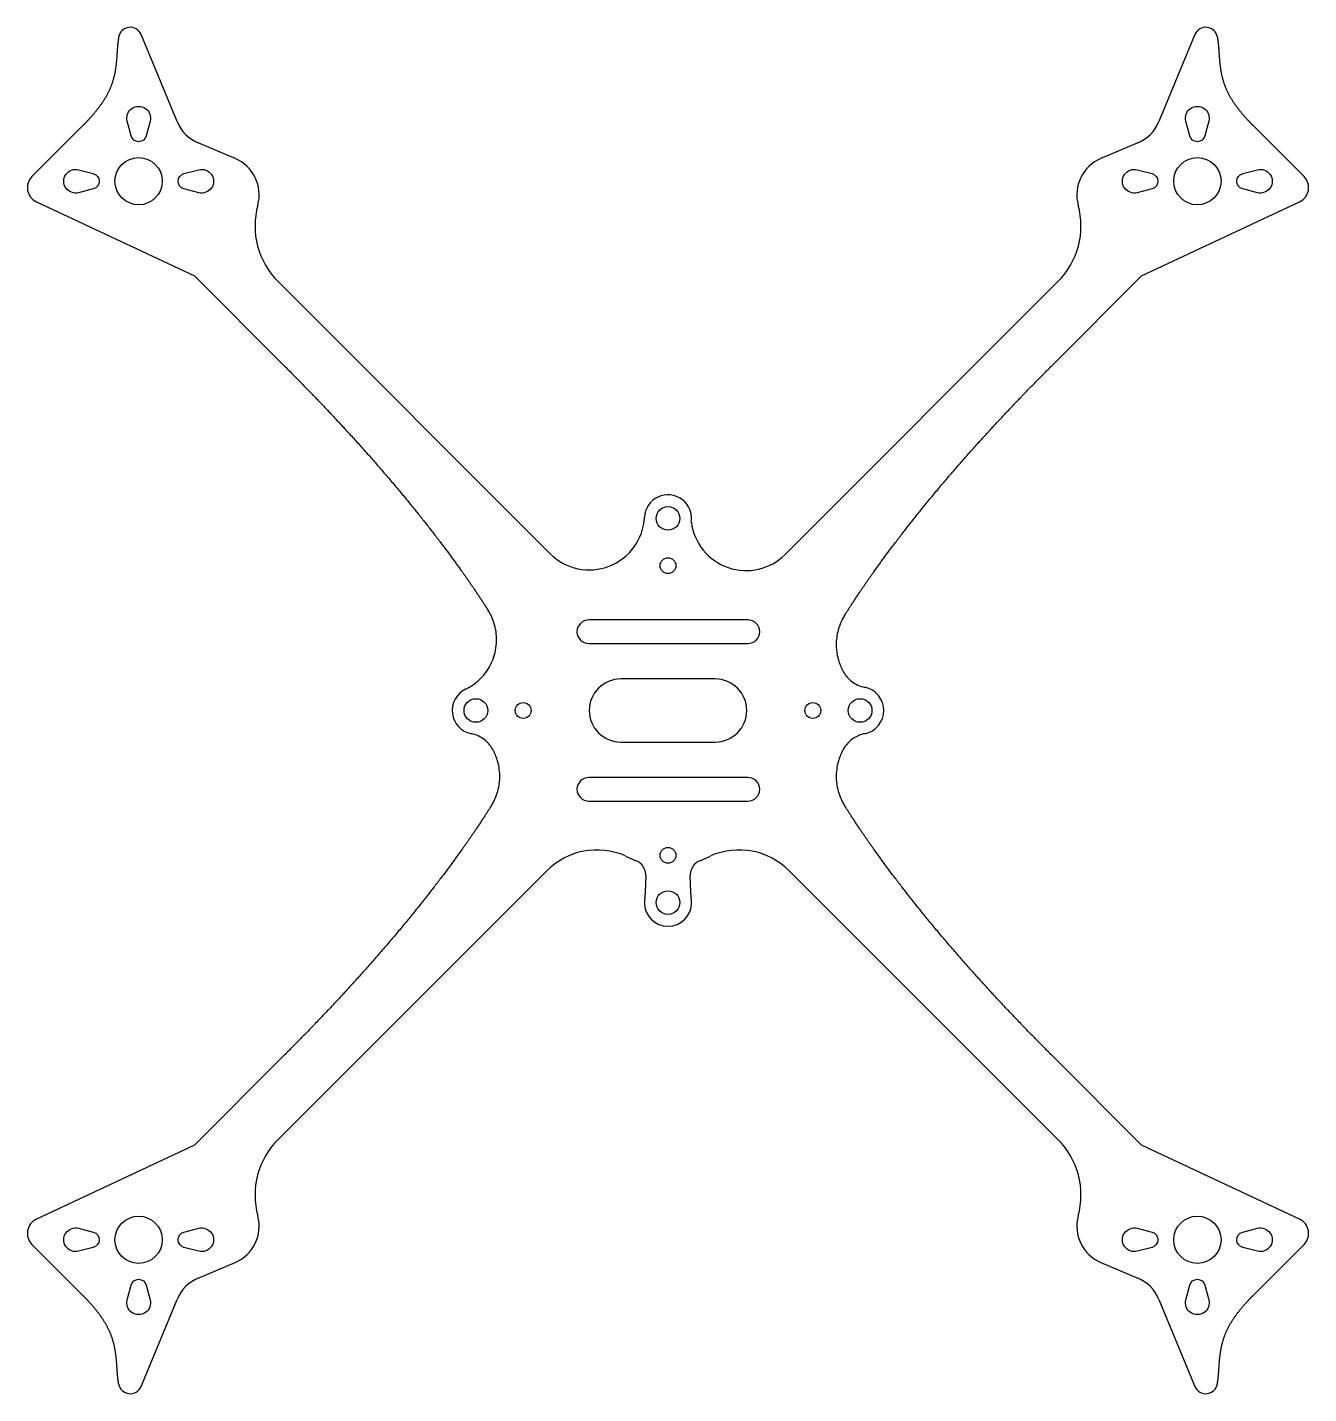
# Model space of a CAD drawing. Header units: millimetres. Extents: x -81 to 81, y -87 to 87.
import ezdxf

# ---------------------------------------------------------------- set-up
doc = ezdxf.new("R2010")
doc.units = ezdxf.units.MM
doc.layers.get('0').update_dxf_attribs({"linetype": 'CONTINUOUS'})

msp = doc.modelspace()

# ---------------------------------------------------------------- linework, layer by layer
for p, q in [((-62.3, 74.74), (-66.85, 85.78)), ((66.85, 85.78), (62.3, 74.74)), ((-74.25, 74.25), (-80.72, 67.78)), ((80.72, 67.78), (74.25, 74.25)), ((-54.94, 70.06), (-59.62, 72.03)), ((59.62, 72.03), (54.94, 70.06)), ((-80.15, 64.55), (-60.1, 55.15)), ((60.1, 55.15), (80.15, 64.55)), ((-60.1, 55.15), (-48.83, 43.88)), ((-14.94, 19.89), (-49.48, 54.43)), ((49.48, 54.43), (14.86, 19.81)), ((48.83, 43.88), (60.1, 55.15)), ((-5.4, -18.47), (-4.02, -19.07)), ((4.02, -19.07), (5.4, -18.47)), ((-49.48, -54.43), (-15.39, -20.34)), ((15.39, -20.34), (49.48, -54.43)), ((-48.83, -43.88), (-60.1, -55.15)), ((60.1, -55.15), (48.83, -43.88)), ((-60.1, -55.15), (-80.15, -64.55)), ((80.15, -64.55), (60.1, -55.15)), ((-80.72, -67.78), (-74.25, -74.25)), ((74.25, -74.25), (80.72, -67.78)), ((-59.62, -72.03), (-54.94, -70.06)), ((54.94, -70.06), (59.62, -72.03)), ((-66.85, -85.78), (-62.3, -74.74)), ((62.3, -74.74), (66.85, -85.78))]:
    msp.add_line(p, q)
for points in [[(-68.63, 74.8, -1.290994), (-65.72, 74.8), (-66.21, 72.93, -0.774597), (-68.14, 72.93)], [(65.72, 74.8, -1.290994), (68.63, 74.8), (68.14, 72.93, -0.774597), (66.21, 72.93)], [(-74.8, 65.72, -1.290994), (-74.8, 68.63), (-72.93, 68.14, -0.774597), (-72.93, 66.21)], [(-59.55, 68.63, -1.290994), (-59.55, 65.72), (-61.43, 66.21, -0.774597), (-61.43, 68.14)], [(59.55, 65.72, -1.290994), (59.55, 68.63), (61.43, 68.14, -0.774597), (61.43, 66.21)], [(74.8, 68.63, -1.290994), (74.8, 65.72), (72.93, 66.21, -0.774597), (72.93, 68.14)], [(10.14, 11.5), (-10.05, 11.5, 1), (-10.05, 8.5), (10.14, 8.5, 1)], [(-6, -4), (6, -4, 1), (6, 4), (-6, 4, 1)], [(-10.05, -11.5), (10.14, -11.5, 1), (10.14, -8.5), (-10.05, -8.5, 1)], [(-74.8, -68.63, -1.290994), (-74.8, -65.72), (-72.93, -66.21, -0.774597), (-72.93, -68.14)], [(-59.55, -65.72, -1.290994), (-59.55, -68.63), (-61.43, -68.14, -0.774597), (-61.43, -66.21)], [(59.55, -68.63, -1.290994), (59.55, -65.72), (61.43, -66.21, -0.774597), (61.43, -68.14)], [(74.8, -65.72, -1.290994), (74.8, -68.63), (72.93, -68.14, -0.774597), (72.93, -66.21)], [(-65.72, -74.8, -1.290994), (-68.63, -74.8), (-68.14, -72.93, -0.774597), (-66.21, -72.93)], [(68.63, -74.8, -1.290994), (65.72, -74.8), (66.21, -72.93, -0.774597), (68.14, -72.93)]]:
    msp.add_lwpolyline(points, format="xyb", close=True)
for centre, radius in [((-67.18, 67.18), 3), ((67.18, 67.18), 3), ((0, 24.38), 1.5), ((0, 18.38), 1), ((-24.38, 0), 1.5), ((-18.38, 0), 1), ((18.38, 0), 1), ((24.38, 0), 1.5), ((0, -18.38), 1), ((0, -24.38), 1.5), ((-67.18, -67.18), 3), ((67.18, -67.18), 3)]:
    msp.add_circle(centre, radius)
for centre, radius, start, end in [((68.24, 85.21), 1.5, 9.7914, 157.6199), ((-68.24, 85.21), 1.5, 22.3801, 170.2086), ((-57.68, 76.64), 5, 202.3801, 247.1663), ((57.68, 76.64), 5, 292.8337, 337.6199), ((-56.88, 65.45), 5, -15.2816, 67.1663), ((56.88, 65.45), 5, 112.8337, 195.2816), ((-79.3, 66.36), 2, 135, 244.8852), ((79.3, 66.36), 2, -64.8852, 45), ((-42.41, 61.5), 10, 164.7184, 225), ((42.41, 61.5), 10, -45, 15.2816), ((0, 24.38), 3, -9.2524, 177.397), ((-9.99, 24.84), 7, 225, 357.397), ((9.91, 24.76), 7, 187.0185, 315), ((-24.38, 0), 3, 115.8773, 258.7271), ((24.38, 0), 3, -78.7271, 78.7271), ((-9.03, -26.7), 9, 66.2466, 135), ((9.03, -26.7), 9, 45, 113.7534), ((0, -24.38), 3, 180, 360), ((-42.41, -61.5), 10, 135, 195.2816), ((42.41, -61.5), 10, -15.2816, 45), ((-56.88, -65.45), 5, -67.1663, 15.2816), ((56.88, -65.45), 5, 164.7184, 247.1663), ((-79.3, -66.36), 2, 115.1148, 225), ((79.3, -66.36), 2, -45, 64.8852), ((-57.68, -76.64), 5, 112.8337, 157.6199), ((57.68, -76.64), 5, 22.3801, 67.1663), ((-68.24, -85.21), 1.5, 189.7914, 337.6199), ((68.24, -85.21), 1.5, 202.3801, 350.2086)]:
    msp.add_arc(centre, radius, start, end)
for points, degree in [([(-69.71, 85.46), (-69.74, 85.29), (-69.8, 84.92), (-69.86, 84.33), (-69.92, 83.46), (-69.99, 82.29), (-70.14, 81.07), (-70.43, 79.85), (-70.88, 78.67), (-71.51, 77.52), (-72.29, 76.41), (-73.02, 75.54), (-73.61, 74.89), (-74.03, 74.46), (-74.25, 74.25)], 5), ([(69.71, 85.46), (69.74, 85.29), (69.8, 84.92), (69.86, 84.33), (69.92, 83.46), (69.99, 82.29), (70.14, 81.07), (70.43, 79.85), (70.88, 78.67), (71.51, 77.52), (72.29, 76.41), (73.02, 75.54), (73.61, 74.89), (74.03, 74.46), (74.25, 74.25)], 5), ([(-25.69, 2.7), (-24.99, 3.04), (-23.69, 3.97), (-22.31, 5.93), (-21.66, 8.23), (-21.8, 10.62), (-22.42, 12.1), (-22.85, 12.76)], 3), ([(-2.82, -20.93), (-2.83, -21.51), (-2.85, -22.09), (-2.88, -22.68), (-2.91, -23.29), (-2.96, -23.9)], 5), ([(2.96, -23.9), (2.91, -23.29), (2.88, -22.68), (2.85, -22.09), (2.83, -21.51), (2.82, -20.93)], 5), ([(-2.96, -23.9), (-2.97, -24), (-2.98, -24.09), (-2.98, -24.19), (-2.99, -24.29), (-3, -24.38)], 5), ([(3, -24.38), (2.99, -24.29), (2.98, -24.19), (2.98, -24.09), (2.97, -24), (2.96, -23.9)], 5), ([(-69.71, -85.46), (-69.74, -85.29), (-69.8, -84.92), (-69.86, -84.33), (-69.92, -83.46), (-69.99, -82.29), (-70.14, -81.07), (-70.43, -79.85), (-70.88, -78.67), (-71.51, -77.52), (-72.29, -76.41), (-73.02, -75.54), (-73.61, -74.89), (-74.03, -74.46), (-74.25, -74.25)], 5), ([(69.71, -85.46), (69.74, -85.29), (69.8, -84.92), (69.86, -84.33), (69.92, -83.46), (69.99, -82.29), (70.14, -81.07), (70.43, -79.85), (70.88, -78.67), (71.51, -77.52), (72.29, -76.41), (73.02, -75.54), (73.61, -74.89), (74.03, -74.46), (74.25, -74.25)], 5)]:
    msp.add_open_spline(points, degree=degree)
for points, degree, knots in [([(-48.83, 43.88), (-47.67, 42.72), (-45.41, 40.43), (-42.2, 37.09), (-38.28, 32.81), (-33.91, 27.74), (-30.01, 22.9), (-27.04, 18.94), (-24.99, 16.03), (-23.69, 14.07), (-22.99, 12.99), (-22.85, 12.76)], 5, [0, 0, 0, 0, 0, 0, 0.1, 0.2, 0.3, 0.4, 0.5, 0.6, 0.6278177, 0.6278177, 0.6278177, 0.6278177, 0.6278177, 0.6278177]), ([(22.41, 12.07), (22.64, 12.44), (23.41, 13.65), (24.79, 15.74), (26.93, 18.79), (30.01, 22.9), (33.91, 27.74), (38.28, 32.81), (42.2, 37.09), (45.41, 40.43), (47.67, 42.72), (48.83, 43.88)], 5, [-0.644262, -0.644262, -0.644262, -0.644262, -0.644262, -0.644262, -0.6, -0.5, -0.4, -0.3, -0.2, -0.1, 0, 0, 0, 0, 0, 0]), ([(22.41, 12.07), (22.06, 11.5), (21.51, 10.26), (21.25, 8.24), (21.56, 6.39), (22.04, 5.3), (22.29, 4.86)], 3, [-1, -1, -1, -1, -0.8, -0.6, -0.4, -0.2486809, -0.2486809, -0.2486809, -0.2486809]), ([(22.29, 4.86), (22.55, 4.41), (22.9, 4.02), (23.55, 3.51), (23.82, 3.35), (24.38, 3.1), (24.67, 3), (24.97, 2.94)], 3, [0, 0, 0, 0, 0.1562578, 0.1562578, 0.2484965, 0.2484965, 0.3407352, 0.3407352, 0.3407352, 0.3407352]), ([(-22.29, -4.86), (-22.55, -4.41), (-22.9, -4.02), (-23.55, -3.51), (-23.82, -3.35), (-24.38, -3.1), (-24.67, -3), (-24.97, -2.94)], 3, [0, 0, 0, 0, 0.1562578, 0.1562578, 0.2484965, 0.2484965, 0.3407352, 0.3407352, 0.3407352, 0.3407352]), ([(24.97, -2.94), (24.46, -3.04), (23.97, -3.24), (23.28, -3.7), (23.05, -3.9), (22.63, -4.35), (22.44, -4.6), (22.29, -4.86)], 3, [0, 0, 0, 0, 0.1562578, 0.1562578, 0.2484965, 0.2484965, 0.3407352, 0.3407352, 0.3407352, 0.3407352]), ([(-22.41, -12.07), (-22.06, -11.5), (-21.51, -10.26), (-21.25, -8.24), (-21.56, -6.39), (-22.04, -5.3), (-22.29, -4.86)], 3, [-1, -1, -1, -1, -0.8, -0.6, -0.4, -0.2486809, -0.2486809, -0.2486809, -0.2486809]), ([(22.29, -4.86), (22.04, -5.3), (21.56, -6.39), (21.25, -8.24), (21.51, -10.26), (22.06, -11.5), (22.41, -12.07)], 3, [0.2486809, 0.2486809, 0.2486809, 0.2486809, 0.4, 0.6, 0.8, 1, 1, 1, 1]), ([(-22.41, -12.07), (-22.64, -12.44), (-23.41, -13.65), (-24.79, -15.74), (-26.93, -18.79), (-30.01, -22.9), (-33.91, -27.74), (-38.28, -32.81), (-42.2, -37.09), (-45.41, -40.43), (-47.67, -42.72), (-48.83, -43.88)], 5, [-0.644262, -0.644262, -0.644262, -0.644262, -0.644262, -0.644262, -0.6, -0.5, -0.4, -0.3, -0.2, -0.1, 0, 0, 0, 0, 0, 0]), ([(48.83, -43.88), (47.67, -42.72), (45.41, -40.43), (42.2, -37.09), (38.28, -32.81), (33.91, -27.74), (30.01, -22.9), (26.93, -18.79), (24.79, -15.74), (23.41, -13.65), (22.64, -12.44), (22.41, -12.07)], 5, [0, 0, 0, 0, 0, 0, 0.1, 0.2, 0.3, 0.4, 0.5, 0.6, 0.644262, 0.644262, 0.644262, 0.644262, 0.644262, 0.644262]), ([(-2.82, -20.93), (-2.82, -20.67), (-2.87, -20.41), (-3.06, -19.93), (-3.2, -19.71), (-3.56, -19.33), (-3.78, -19.18), (-4.02, -19.07)], 3, [0, 0, 0, 0, 0.0781289, 0.0781289, 0.1562578, 0.1562578, 0.2346706, 0.2346706, 0.2346706, 0.2346706]), ([(4.02, -19.07), (3.78, -19.18), (3.56, -19.33), (3.2, -19.7), (3.06, -19.93), (2.87, -20.41), (2.82, -20.67), (2.82, -20.93)], 3, [0, 0, 0, 0, 0.0781289, 0.0781289, 0.1562578, 0.1562578, 0.2346706, 0.2346706, 0.2346706, 0.2346706])]:
    msp.add_open_spline(points, degree=degree, knots=knots)

doc.saveas('drawing.dxf')
